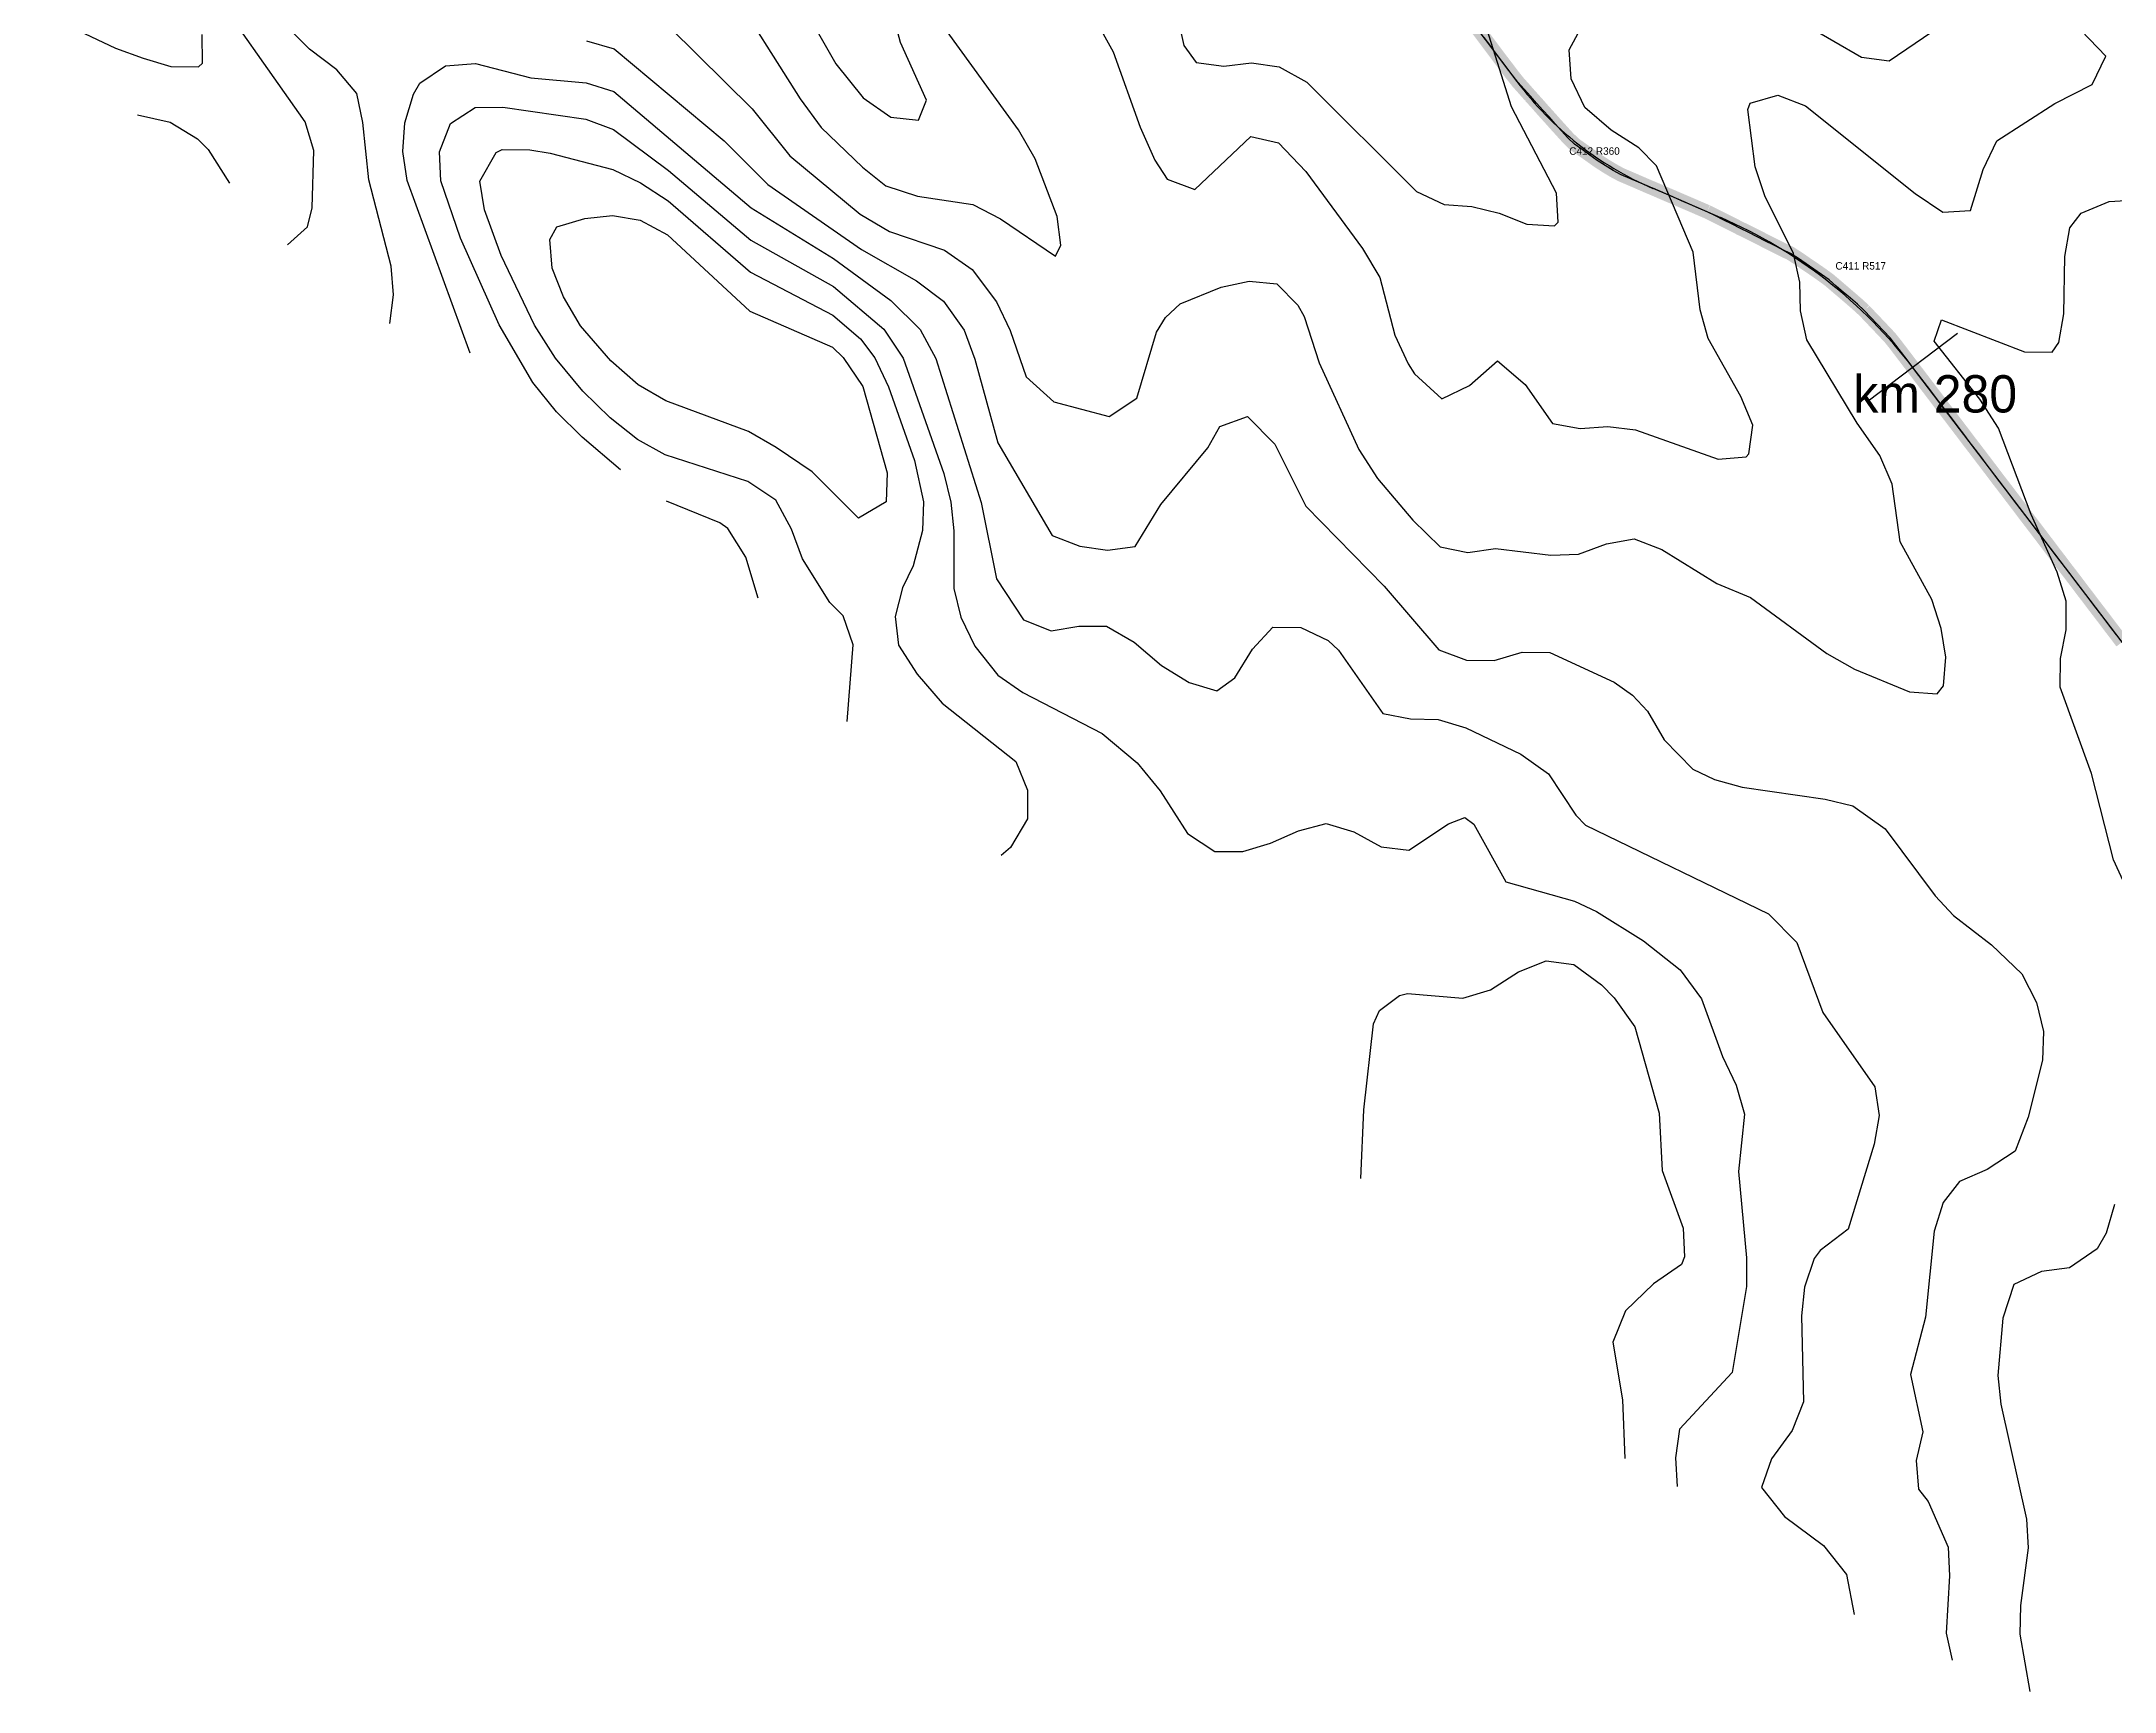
# Model space of a CAD drawing. Header units: metres. Extents: x 697254 to 930473, y 8023396 to 8227001.
# Drawn here: x 745336 to 747557, y 8188649 to 8190417 of the extents above; entities that cross this region are included whole.
import ezdxf

# ---------------------------------------------------------------- set-up
doc = ezdxf.new("R2010")
doc.units = ezdxf.units.M
for name, color, linetype in [('ALIGNMENT_FITTED', 4, 'Continuous'), ('CENTRELINE', 7, 'Continuous'), ('CHAINAGE', 7, 'Continuous'), ('CONTOUR_10M', 33, 'Continuous'), ('CONTOUR_INDEX_50M', 34, 'Continuous'), ('CURVE_LABELS', 4, 'Continuous'), ('GRADE_0-4', 3, 'Continuous'), ('GRADE_4-6', 2, 'Continuous'), ('GRADE_6-8', 30, 'Continuous')]:
    doc.layers.add(name, color=color, linetype=linetype)

msp = doc.modelspace()

# ---------------------------------------------------------------- linework, layer by layer
at = {"layer": 'ALIGNMENT_FITTED'}
for p, q in [((746916.8, 8190373.9), (746799.8, 8190529.8)), ((747135, 8190227.9), (747062.2, 8190259.4)), ((747596.1, 8189732.5), (747341.6, 8190066.5))]:
    msp.add_line(p, q, dxfattribs=at)
for centre, radius, start, end in [((747204.9, 8190590.1), 360.3, -143.1115, -113.3449), ((746930, 8189752.9), 517.4, 37.3073, 66.6551)]:
    msp.add_arc(centre, radius, start, end, dxfattribs=at)
at = {"layer": 'CENTRELINE'}
msp.add_polyline3d([(747558.9, 8189781.1, 1063.7), (747552.8, 8189789, 1063.3), (747546.8, 8189797, 1062.9), (747540.7, 8189805, 1062.4), (747534.6, 8189812.9, 1061.9), (747528.6, 8189820.9, 1061.6), (747522.5, 8189828.8, 1061.5), (747516.5, 8189836.8, 1061.3), (747510.4, 8189844.8, 1061.1), (747504.3, 8189852.7, 1060.8), (747498.3, 8189860.7, 1060.4), (747492.2, 8189868.6, 1060.1), (747486.2, 8189876.6, 1059.8), (747480.1, 8189884.6, 1059.8), (747474.1, 8189892.5, 1059.8), (747468, 8189900.5, 1059.6), (747461.9, 8189908.4, 1059.4), (747455.9, 8189916.4, 1059.1), (747449.8, 8189924.4, 1058.9), (747443.8, 8189932.3, 1058.5), (747437.7, 8189940.3, 1058.1), (747431.6, 8189948.2, 1057.8), (747425.6, 8189956.2, 1057.4), (747419.5, 8189964.2, 1057.1), (747413.5, 8189972.1, 1056.7), (747407.4, 8189980.1, 1056.6), (747401.3, 8189988, 1056.4), (747395.3, 8189996, 1056.3), (747389.2, 8190004, 1056.2), (747383.2, 8190011.9, 1056.4), (747377.1, 8190019.9, 1056.5), (747371, 8190027.8, 1056.7), (747365, 8190035.8, 1057), (747358.9, 8190043.8, 1057.2), (747352.9, 8190051.7, 1057.3), (747346.8, 8190059.7, 1057.2), (747340.8, 8190067.6, 1057.2), (747334.7, 8190075.6, 1057.6), (747328.6, 8190083.6, 1057.7), (747322.6, 8190091.5, 1057.6), (747316.4, 8190099.3, 1057.3), (747309.5, 8190106.6, 1057.1), (747302.6, 8190113.9, 1056.9), (747295.7, 8190121.1, 1056.5), (747288.8, 8190128.4, 1056), (747281.5, 8190135.1, 1055.6), (747273.9, 8190141.7, 1055.1), (747266.3, 8190148.2, 1054.4), (747258.7, 8190154.7, 1053.5), (747251.1, 8190161.2, 1052.7), (747243, 8190167.1, 1052.2), (747234.8, 8190172.8, 1051.4), (747226.5, 8190178.4, 1050.4), (747218.3, 8190184.1, 1049.3), (747209.9, 8190189.5, 1048.2), (747200.9, 8190193.9, 1047.4), (747192, 8190198.4, 1046.6), (747183, 8190202.9, 1046), (747174.1, 8190207.4, 1045.3), (747165.2, 8190211.9, 1044.5), (747156.2, 8190216.3, 1044.1), (747147.3, 8190220.8, 1043.7), (747138.3, 8190225.3, 1043.5), (747129.4, 8190229.8, 1043.2), (747120.4, 8190234.3, 1042.9), (747111.3, 8190238.2, 1042.3), (747102.1, 8190242.2, 1041.7), (747092.9, 8190246.1, 1041.1), (747083.7, 8190250.1, 1040.5), (747074.5, 8190254, 1039.8), (747065.3, 8190258, 1039.2), (747056.1, 8190261.9, 1038.6), (747046.9, 8190265.9, 1038), (747037.7, 8190269.9, 1037.1), (747028.5, 8190273.8, 1036.3), (747019.8, 8190278.5, 1035.7), (747011.2, 8190283.7, 1035.4), (747002.8, 8190289.2, 1035.4), (746994.7, 8190295, 1035.4), (746986.5, 8190300.8, 1035.3), (746978.4, 8190306.5, 1035.1), (746971.2, 8190313.5, 1035), (746964.5, 8190320.9, 1034.9), (746957.8, 8190328.3, 1034.6), (746951.1, 8190335.8, 1034.4), (746944.4, 8190343.2, 1034.1), (746937.8, 8190350.7, 1033.7), (746931.1, 8190358.1, 1033.1), (746924.5, 8190365.6, 1032.6), (746917.8, 8190373.1, 1032.2), (746911.6, 8190380.9, 1031.6), (746905.6, 8190388.9, 1031), (746899.5, 8190396.9, 1030.2), (746893.5, 8190404.9, 1029.7), (746887.5, 8190412.9, 1029.4), (746881.5, 8190420.9, 1028.9)], dxfattribs=at)
at = {"layer": 'CHAINAGE'}
msp.add_line((747388.5, 8190104), (747293, 8190031.3), dxfattribs=at)
at = {"layer": 'CONTOUR_10M'}
for points, elevation in [([(746138, 8190478.6), (746187.1, 8190392.7), (746216.3, 8190356.4), (746245.8, 8190335.7), (746275.5, 8190332.4), (746284.3, 8190353.9), (746256.2, 8190415.7), (746231.5, 8190508.3)], 1030), ([(746070.6, 8190479.3), (746148.7, 8190355.4), (746171.5, 8190324.4), (746215.5, 8190281.9), (746240.7, 8190262.1), (746274.5, 8190250.9), (746333.8, 8190242), (746363.3, 8190226.8), (746422.3, 8190186.6), (746428, 8190198.5), (746424.1, 8190229.3), (746400.4, 8190291.1), (746382.7, 8190322), (746306.2, 8190427.3)], 1040), ([(746546.2, 8190473.9), (746560, 8190412.3), (746573.1, 8190394.2), (746602.7, 8190390.3), (746632.4, 8190393.7), (746662.1, 8190389.5), (746691.6, 8190373), (746809, 8190256), (746838.6, 8190242.1), (746868.2, 8190239.8), (746897.8, 8190232.7), (746927.4, 8190220.9), (746957.1, 8190219.2), (746960.7, 8190223.2), (746958.9, 8190254), (746911, 8190346.8), (746872.1, 8190470.2)], 1030), ([(745336, 8190447.1), (745415.3, 8190409.5), (745444.9, 8190398.8), (745474.5, 8190389.9), (745504.1, 8190389.6), (745508.5, 8190393.4), (745508.1, 8190424.2)], 1040), ([(745709.1, 8190114.4), (745713.3, 8190145.1), (745710.7, 8190175.9), (745686.7, 8190268.4), (745680.4, 8190330), (745674, 8190360.8), (745652.6, 8190386.2), (745623.1, 8190408.5), (745593.8, 8190437.8)], 1060), ([(746462.8, 8190444.1), (746484.1, 8190405.7), (746512.9, 8190324.7), (746528.7, 8190289.6), (746542, 8190269.3), (746571.5, 8190258.2), (746631.6, 8190315), (746661.2, 8190308), (746690.5, 8190277.5), (746751.3, 8190194.8), (746769.7, 8190163.9), (746785.7, 8190102.2), (746800.3, 8190071.3), (746806.8, 8190060.6), (746836.2, 8190034), (746866, 8190048), (746896, 8190074.6), (746925.4, 8190049.2), (746954.7, 8190007.3), (746984.3, 8190002), (747014, 8190004.3), (747043.6, 8190000.5), (747132.4, 8189969.4), (747162.1, 8189971.9), (747165.1, 8189974.9), (747169.3, 8190005.6), (747156.7, 8190036.5), (747121.6, 8190098.4), (747112.8, 8190129.2), (747105.4, 8190190.8), (747066.3, 8190283.5), (747047.1, 8190302.8), (747017.6, 8190321.7), (746989.4, 8190345.9), (746974.8, 8190376.8), (746972.5, 8190407.6), (746989.2, 8190437.9)], 1040), ([(747226.7, 8190434.3), (747285.7, 8190399.7), (747315.4, 8190395.8), (747371.3, 8190433.8)], 1040), ([(745920.1, 8190417.2), (745949.7, 8190408.8), (746067.4, 8190310.4), (746114.1, 8190263.6), (746214.5, 8190193.9), (746273.5, 8190160.1), (746302.2, 8190138.4), (746324.5, 8190107.4), (746335.9, 8190076.5), (746360.6, 8189986.8), (746418.9, 8189887.4), (746448.4, 8189876.1), (746478.1, 8189871.8), (746507.8, 8189875.7), (746535.1, 8189920.5), (746585.4, 8189981.5), (746598.3, 8190004.3), (746628.1, 8190015), (746657.5, 8189985.3), (746690.5, 8189918.8), (746774.5, 8189833.2), (746833.1, 8189765.1), (746862.7, 8189753.8), (746892.4, 8189753.7), (746922.2, 8189762.6), (746951.9, 8189762), (747020.7, 8189730.5), (747040.4, 8189716.4), (747056.4, 8189699.3), (747074.3, 8189668.4), (747105.1, 8189637.3), (747128.5, 8189626.2), (747158.1, 8189617.7), (747247, 8189605), (747276.6, 8189597.8), (747311.1, 8189573.4), (747364.6, 8189501.3), (747384.2, 8189480.3), (747424.9, 8189449.1), (747457.7, 8189418), (747473.4, 8189387.1), (747480.8, 8189356.2), (747479.7, 8189325.5), (747464.2, 8189264.2), (747450.5, 8189227.9), (747420.6, 8189208.3), (747390.8, 8189195.4), (747373.2, 8189172.9), (747363.5, 8189142.3), (747354.3, 8189050.1), (747338.4, 8188988.8), (747351.4, 8188927.2), (747344.4, 8188896.5), (747346.8, 8188865.7), (747357.2, 8188852.8), (747378.7, 8188803.8), (747380.1, 8188773.1), (747376.6, 8188711.6), (747383, 8188682.8)], 1060), ([(745795.4, 8190082.7), (745727.7, 8190267.9), (745723.1, 8190298.7), (745725.3, 8190329.5), (745734.5, 8190360.1), (745741.5, 8190372.1), (745768.9, 8190390.5), (745801.1, 8190393.2), (745860.3, 8190377.9), (745919.6, 8190372.2), (745949.2, 8190363), (746096.2, 8190238.3), (746184.7, 8190184.2), (746246.1, 8190139.1), (746277.3, 8190108), (746294.2, 8190077), (746342.8, 8189922.7), (746359, 8189841.2), (746388.1, 8189797.1), (746417.7, 8189785.4), (746447.5, 8189790.5), (746477.1, 8189790.4), (746506.6, 8189773.1), (746536, 8189748.1), (746565.5, 8189730.1), (746595.1, 8189721.2), (746614.5, 8189735.1), (746633.5, 8189765.6), (746655.3, 8189789.1), (746685, 8189788.8), (746714.5, 8189775), (746725.6, 8189764.6), (746773, 8189696.8), (746802.6, 8189691), (746832.3, 8189690.2), (746861.9, 8189681.6), (746920.9, 8189653.1), (746950.4, 8189632), (746979.6, 8189587.9), (746990.3, 8189577.1), (747186.2, 8189482), (747216.4, 8189451.5), (747244.4, 8189376.6), (747300.1, 8189296.8), (747304.6, 8189266), (747299.4, 8189235.3), (747271.4, 8189144.5), (747241.5, 8189121.7), (747235.2, 8189113), (747224.6, 8189082.4), (747221.6, 8189051.6), (747223.7, 8188959.4), (747211.7, 8188928.7), (747189.3, 8188898.3), (747178.8, 8188867.6), (747203.4, 8188836.6), (747245, 8188805.4), (747269.9, 8188774.3), (747278.1, 8188731.7)], 1070), ([(745956.4, 8189957.8), (745915.3, 8189992.8), (745887.8, 8190020.1), (745862.5, 8190051.2), (745826.4, 8190113.1), (745784.8, 8190205.8), (745763.8, 8190267.5), (745762.5, 8190298.3), (745774.3, 8190328.9), (745800.6, 8190346.1), (745830.3, 8190346.3), (745919.2, 8190333.3), (745948.7, 8190322.3), (746007.6, 8190278.6), (746095.9, 8190204), (746184.4, 8190154.1), (746238.3, 8190108.4), (746259.1, 8190077.4), (746302.7, 8189953.9), (746310.4, 8189923.1), (746313.3, 8189892.3), (746313.4, 8189830.8), (746320.9, 8189799.9), (746335.9, 8189769), (746360.7, 8189738), (746387.3, 8189719.1), (746472.3, 8189675.2), (746510, 8189644), (746534.5, 8189613.9), (746563.7, 8189568.3), (746593.2, 8189549), (746622.9, 8189549), (746652.6, 8189557.8), (746682.5, 8189571.2), (746712.3, 8189579.1), (746741.8, 8189569.9), (746771.4, 8189554.1), (746801, 8189550.5), (746843.3, 8189578.7), (746860.8, 8189585.2), (746870.4, 8189578.4), (746904.9, 8189516.5), (746978.5, 8189495.8), (747002, 8189484.7), (747052.1, 8189453.4), (747091.4, 8189422.2), (747114.5, 8189391.1), (747137, 8189329.4), (747151.5, 8189298.5), (747160.3, 8189267.6), (747153.9, 8189206.2), (747162.5, 8189113.8), (747162.5, 8189083.1), (747147.1, 8188991), (747090.9, 8188930.1), (747086.7, 8188899.4), (747088.4, 8188868.6)], 1080), ([(746199.3, 8189688.2), (746205.7, 8189770.5), (746194.8, 8189801.4), (746180.5, 8189815.6), (746151.4, 8189862.6), (746139.6, 8189894.3), (746122.9, 8189925.2), (746092.9, 8189945.4), (746004.2, 8189973.8), (745974.7, 8189990.3), (745945.2, 8190013.5), (745915.9, 8190042.2), (745886.6, 8190077.4), (745864.4, 8190112.6), (745828.5, 8190187.3), (745810.8, 8190236.3), (745805.5, 8190267.1), (745823, 8190297.6), (745829.7, 8190300.9), (745859.4, 8190300.6), (745881.1, 8190297), (745948.3, 8190279.5), (745977.8, 8190265.4), (746007.3, 8190245.9), (746095.5, 8190169.4), (746184, 8190123.4), (746213.4, 8190098.1), (746228.8, 8190077.8), (746243.5, 8190046.8), (746271.3, 8189967.8), (746281, 8189923.4), (746279.8, 8189892.7), (746270, 8189854.9), (746258.6, 8189831.4), (746250.6, 8189800.7), (746254, 8189769.9), (746274.3, 8189739), (746301.1, 8189707.9), (746380, 8189645.5), (746392.4, 8189614.6), (746392.2, 8189583.9), (746374.2, 8189553.3), (746364.2, 8189544.6)], 1090), ([(747569.9, 8189509), (747555.8, 8189539.9), (747532.1, 8189632.4), (747498.8, 8189725), (747498.9, 8189755.8), (747505.2, 8189786.5), (747504.9, 8189817.2), (747495.4, 8189848.1), (747467.6, 8189909.9), (747432.5, 8190002.6), (747412.4, 8190033.6), (747363.6, 8190095.6), (747371.6, 8190118.5), (747460.3, 8190084.3), (747490, 8190083.7), (747497.2, 8190094.1), (747502.5, 8190124.8), (747503.5, 8190186.3), (747509.1, 8190217), (747521.3, 8190232.6), (747551.2, 8190245.2), (747580.9, 8190246.9)], 1060), ([(746103.8, 8189820.4), (746090.7, 8189864.1), (746071.3, 8189895), (746062.7, 8189901.1), (746005.8, 8189924.2)], 1080), ([(746749.4, 8189198.6), (746752.8, 8189272.2), (746763.2, 8189364.4), (746769.4, 8189378.8), (746791, 8189394.8), (746799.3, 8189396.7), (746858.6, 8189391.8), (746888.4, 8189400.7), (746918.3, 8189420.1), (746948.1, 8189431.7), (746977.8, 8189427.8), (747007.2, 8189406.1), (747020.9, 8189392.2), (747043, 8189361.2), (747069.1, 8189268.7), (747072.2, 8189207.1), (747094.6, 8189145.4), (747096.1, 8189114.6), (747092.9, 8189106.6), (747062.9, 8189085.7), (747032.9, 8189056.9), (747019.5, 8189023.2), (747029.9, 8188961.6), (747032.3, 8188898.8)], 1090)]:
    msp.add_lwpolyline(points, dxfattribs=dict(at, elevation=elevation))
at = {"layer": 'CONTOUR_INDEX_50M'}
for points, elevation in [([(745599.7, 8190199), (745621, 8190218), (745626, 8190238.3), (745627.7, 8190299.8), (745618.6, 8190330.7), (745505.3, 8190491.6)], 1050), ([(745980, 8190460.5), (746097.4, 8190344.5), (746137.9, 8190294.1), (746213, 8190231.7), (746244.4, 8190213.1), (746303.6, 8190193.2), (746333, 8190172.3), (746359.1, 8190137.8), (746373.9, 8190106.9), (746391.1, 8190057.4), (746420.5, 8190030.5), (746479.7, 8190015), (746509.6, 8190034.6), (746530.5, 8190105.1), (746540.3, 8190120.9), (746556, 8190135.6), (746600, 8190153.4), (746629.8, 8190159.9), (746659.5, 8190157.2), (746681.9, 8190134.1), (746688.7, 8190122.1), (746704.9, 8190072.4), (746747.4, 8189979.6), (746767.4, 8189948.6), (746805, 8189904), (746834.4, 8189875.3), (746864, 8189869.1), (746893.8, 8189873.4), (746953, 8189866.3), (746982.8, 8189867.3), (747012.6, 8189878.5), (747042.3, 8189883.9), (747071.9, 8189872.6), (747130.8, 8189836), (747167, 8189821.1), (747248.8, 8189761), (747278.3, 8189744.2), (747337.4, 8189719.9), (747367, 8189718), (747373.5, 8189726.5), (747376.3, 8189757.2), (747371.3, 8189788), (747361, 8189818.9), (747327.3, 8189880.8), (747318.7, 8189942.4), (747305.6, 8189973.3), (747281.3, 8190007.9), (747227.4, 8190097.2), (747220.4, 8190128), (747219.7, 8190158.8), (747212.9, 8190189.6), (747182.1, 8190251.4), (747171.8, 8190282.3), (747164.1, 8190343.9), (747166.4, 8190350.7), (747196.2, 8190359.3), (747225.7, 8190347.7), (747343.4, 8190253.7), (747372.9, 8190233.9), (747402.6, 8190235.6), (747416, 8190279.5), (747430.7, 8190310.1), (747493, 8190350.2), (747532.8, 8190370.5), (747547.4, 8190401), (747494.2, 8190456.4)], 1050), ([(745439, 8190338.1), (745473.8, 8190330.2), (745503.3, 8190312.3), (745514.7, 8190301.1), (745537.4, 8190264.9)], 1050), ([(745880.5, 8190204.7), (745888.2, 8190218.1), (745918, 8190227.1), (745947.7, 8190230.2), (745977.3, 8190225.1), (746006.8, 8190209.4), (746095, 8190127.7), (746183.6, 8190089.1), (746195, 8190078.1), (746215.8, 8190047.2), (746242, 8189954.6), (746241.1, 8189923.4), (746211.2, 8189906), (746161.6, 8189955.5), (746123, 8189981.9), (746093.5, 8189998.8), (746004.8, 8190031.7), (745975.3, 8190048.8), (745945.9, 8190074.7), (745913.5, 8190112.1), (745895.3, 8190143), (745883.1, 8190173.9), (745880.5, 8190204.7)], 1100), ([(747557, 8189170.8), (747547.8, 8189140.2), (747538.4, 8189123.2), (747508.5, 8189103), (747478.7, 8189099.1), (747448.9, 8189085.1), (747437.3, 8189049.2), (747432, 8188987.7), (747435.2, 8188957), (747462.5, 8188833.6), (747464.2, 8188802.9), (747456.1, 8188741.4), (747455.3, 8188710.7), (747466.2, 8188649.1)], 1050)]:
    msp.add_lwpolyline(points, dxfattribs=dict(at, elevation=elevation))
at = {"layer": 'GRADE_0-4', "const_width": 15}
for points in [[(746994.7, 8190295), (746986.5, 8190300.8), (746978.4, 8190306.5), (746971.2, 8190313.5), (746964.5, 8190320.9), (746957.8, 8190328.3), (746951.1, 8190335.8), (746944.4, 8190343.2), (746937.8, 8190350.7), (746931.1, 8190358.1)], [(747564.9, 8189773.1), (747558.9, 8189781.1), (747552.8, 8189789), (747546.8, 8189797), (747540.7, 8189805), (747534.6, 8189812.9), (747528.6, 8189820.9), (747522.5, 8189828.8), (747516.5, 8189836.8), (747510.4, 8189844.8), (747504.3, 8189852.7), (747498.3, 8189860.7), (747492.2, 8189868.6), (747486.2, 8189876.6), (747480.1, 8189884.6), (747474.1, 8189892.5), (747468, 8189900.5), (747461.9, 8189908.4), (747455.9, 8189916.4), (747449.8, 8189924.4), (747443.8, 8189932.3), (747437.7, 8189940.3), (747431.6, 8189948.2), (747425.6, 8189956.2), (747419.5, 8189964.2), (747413.5, 8189972.1), (747407.4, 8189980.1), (747401.3, 8189988), (747395.3, 8189996), (747389.2, 8190004), (747383.2, 8190011.9), (747377.1, 8190019.9), (747371, 8190027.8), (747365, 8190035.8), (747358.9, 8190043.8), (747352.9, 8190051.7), (747346.8, 8190059.7), (747340.8, 8190067.6), (747334.7, 8190075.6), (747328.6, 8190083.6), (747322.6, 8190091.5), (747316.4, 8190099.3), (747309.5, 8190106.6), (747302.6, 8190113.9), (747295.7, 8190121.1), (747288.8, 8190128.4)]]:
    msp.add_lwpolyline(points, dxfattribs=at)
at = {"layer": 'GRADE_4-6', "const_width": 15}
for points in [[(746931.1, 8190358.1), (746924.5, 8190365.6), (746917.8, 8190373.1), (746911.6, 8190380.9), (746905.6, 8190388.9), (746899.5, 8190396.9), (746893.5, 8190404.9), (746887.5, 8190412.9), (746881.5, 8190420.9), (746875.5, 8190428.9), (746869.5, 8190436.9), (746863.5, 8190444.9), (746857.5, 8190452.9), (746851.5, 8190460.9), (746845.5, 8190468.9), (746839.5, 8190476.9), (746833.5, 8190484.9), (746827.5, 8190492.9), (746821.5, 8190500.9), (746815.5, 8190508.9), (746809.5, 8190516.9), (746803.5, 8190524.9), (746797.4, 8190532.8)], [(747120.4, 8190234.3), (747111.3, 8190238.2), (747102.1, 8190242.2), (747092.9, 8190246.1), (747083.7, 8190250.1), (747074.5, 8190254), (747065.3, 8190258), (747056.1, 8190261.9), (747046.9, 8190265.9), (747037.7, 8190269.9), (747028.5, 8190273.8), (747019.8, 8190278.5), (747011.2, 8190283.7), (747002.8, 8190289.2), (746994.7, 8190295)], [(747288.8, 8190128.4), (747281.5, 8190135.1), (747273.9, 8190141.7), (747266.3, 8190148.2), (747258.7, 8190154.7)]]:
    msp.add_lwpolyline(points, dxfattribs=at)
at = {"layer": 'GRADE_6-8', "const_width": 15}
msp.add_lwpolyline([(747258.7, 8190154.7), (747251.1, 8190161.2), (747243, 8190167.1), (747234.8, 8190172.8), (747226.5, 8190178.4), (747218.3, 8190184.1), (747209.9, 8190189.5), (747200.9, 8190193.9), (747192, 8190198.4), (747183, 8190202.9), (747174.1, 8190207.4), (747165.2, 8190211.9), (747156.2, 8190216.3), (747147.3, 8190220.8), (747138.3, 8190225.3), (747129.4, 8190229.8), (747120.4, 8190234.3)], dxfattribs=at)

# ---------------------------------------------------------------- texts
at = {"layer": 'CHAINAGE'}
msp.add_text('km 280', height=40, dxfattribs=at).set_placement((747277.1, 8190019.2))
at = {"layer": 'CURVE_LABELS'}
for s, p in [('C412 R360', (746972.7, 8190295.3)), ('C411 R517', (747257.9, 8190172.3))]:
    msp.add_text(s, height=8, dxfattribs=at).set_placement(p)

doc.saveas('drawing.dxf')
